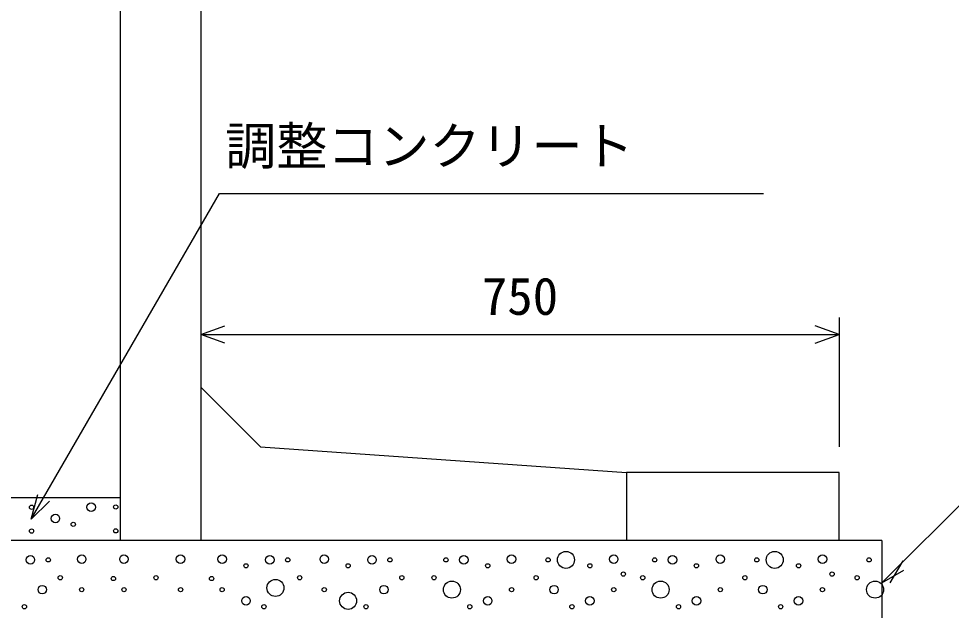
# Model space of a CAD drawing. Units: millimetres, scale not verified. Extents: x -16800 to 16800, y -5940 to 5940.
# Drawn here: x 14431 to 15527, y -1958 to -1263 of the extents above; entities that cross this region are included whole.
import ezdxf
from ezdxf.enums import TextEntityAlignment as Align

# ---------------------------------------------------------------- set-up
doc = ezdxf.new("R2010")
doc.units = ezdxf.units.MM
doc.header["$LTSCALE"] = 20
for name, color, linetype, lineweight in [('0-0_DIM', 7, 'Continuous', 25), ('0-2_HATCH', 6, 'Continuous', 25), ('0-5_OUTLINE', 3, 'Continuous', 25)]:
    doc.layers.add(name, color=color, linetype=linetype, lineweight=lineweight)
doc.styles.add('ＭＳ ゴシック', font='')
doc.styles.get('ＭＳ ゴシック').set_extended_font_data('MS Gothic')

msp = doc.modelspace()

# ---------------------------------------------------------------- linework, layer by layer
at = {"layer": '0-0_DIM'}
for p, q in [((15395, -1614.07), (15395, -1766.04)), ((14645, -1634.07), (15395, -1634.07)), ((15608.65, -1762.38), (15445, -1926.04)), ((14445.74, -1851.04), (14453.5, -1822.06)), ((14445.74, -1851.04), (14466.95, -1829.82)), ((15455, -1926.04), (15470, -1900.06)), ((15445, -1926.04), (15470.98, -1911.04))]:
    msp.add_line(p, q, dxfattribs=at)
for points in [[(14445.74, -1851.04), (14666.85, -1468.06), (15306.05, -1468.06)], [(14673.19, -1644.34), (14645, -1634.07), (14673.19, -1623.81)], [(15366.81, -1644.34), (15395, -1634.07), (15366.81, -1623.81)]]:
    msp.add_lwpolyline(points, dxfattribs=at)
at = {"layer": '0-2_HATCH'}
for centre, radius in [((14446, -1837.01), 2.5), ((14516.09, -1837.01), 5), ((14544.95, -1836.72), 2.5), ((14474.04, -1850.14), 5), ((14446, -1865.02), 2.5), ((14495.07, -1857.14), 2.5), ((14544.95, -1864.74), 2.5), ((14444.66, -1898.86), 5), ((14504.94, -1897.98), 5), ((14554.64, -1897.98), 5), ((14621.11, -1897.98), 5), ((14669.97, -1897.98), 5), ((14726.04, -1898.86), 5), ((14789.97, -1897.98), 5), ((14846.04, -1898.86), 5), ((14953.96, -1898.86), 5), ((15010.03, -1897.98), 5), ((15073.96, -1898.86), 10), ((15130.03, -1897.98), 5), ((15199.18, -1898.86), 5), ((15255.26, -1897.98), 5), ((15319.18, -1898.86), 10), ((15375.26, -1897.98), 5), ((14465.69, -1898.86), 2.5), ((14698.01, -1905.86), 2.5), ((14747.07, -1898.86), 2.5), ((14818.01, -1905.86), 2.5), ((14867.07, -1898.86), 2.5), ((14932.93, -1898.86), 2.5), ((14981.99, -1905.86), 2.5), ((15052.93, -1898.86), 2.5), ((15101.99, -1905.86), 2.5), ((15178.15, -1898.86), 2.5), ((15227.22, -1905.86), 2.5), ((15298.15, -1898.86), 2.5), ((15347.22, -1905.86), 2.5), ((15430.08, -1898.86), 2.5), ((14479.71, -1919.87), 2.5), ((14592.23, -1919.87), 2.5), ((14761.09, -1919.87), 2.5), ((14881.09, -1919.87), 2.5), ((14918.91, -1919.87), 2.5), ((15038.91, -1919.87), 2.5), ((15141.37, -1915.55), 2.5), ((15164.13, -1919.87), 2.5), ((15284.13, -1919.87), 2.5), ((15386.6, -1915.55), 2.5), ((15416.06, -1919.87), 2.5), ((14542.22, -1920.78), 2.5), ((14657.55, -1920.78), 2.5), ((14732.58, -1931.87), 10), ((14939.94, -1933.88), 10), ((15185.16, -1933.88), 10), ((15437.09, -1933.88), 10), ((14458.68, -1933.88), 5), ((14504.94, -1933.88), 2.5), ((14554.64, -1933.88), 2.5), ((14621.11, -1933.88), 2.5), ((14669.97, -1933.88), 2.5), ((14789.97, -1933.88), 2.5), ((14818.01, -1947.01), 10), ((14860.06, -1933.88), 5), ((15010.03, -1933.88), 2.5), ((15059.94, -1933.88), 5), ((15130.03, -1933.88), 2.5), ((15255.26, -1933.88), 2.5), ((15305.16, -1933.88), 5), ((15375.26, -1933.88), 2.5), ((14698.01, -1947.01), 5), ((14981.99, -1947.01), 5), ((15101.99, -1947.01), 5), ((15227.22, -1947.01), 5), ((15347.22, -1947.01), 5), ((14437.65, -1954.01), 2.5), ((14719.03, -1954.01), 2.5), ((14839.03, -1954.01), 2.5), ((14960.97, -1954.01), 2.5), ((15080.97, -1954.01), 2.5), ((15206.19, -1954.01), 2.5), ((15326.19, -1954.01), 2.5)]:
    msp.add_circle(centre, radius, dxfattribs=at)
at = {"layer": '0-5_OUTLINE'}
for p, q in [((14645, -416.04), (14645, -1876.04)), ((14550, -446.04), (14550, -1876.05)), ((14715, -1766.05), (14645, -1696.05)), ((14715, -1766.05), (15145, -1796.05)), ((15145, -1796.05), (15145, -1876.04)), ((15395, -1796.05), (15145, -1796.05)), ((15395, -1876.05), (15395, -1796.05)), ((14550, -1826.04), (14150, -1826.04)), ((15445, -1876.04), (14005, -1876.04)), ((15395, -1876.05), (14550, -1876.05)), ((15445, -1876.04), (15445, -1976.04))]:
    msp.add_line(p, q, dxfattribs=at)

# ---------------------------------------------------------------- texts
at = {"layer": '0-0_DIM', "style": 'ＭＳ ゴシック'}
for s, p in [('調整コンクリート', (14673.56, -1447.55)), ('750', (14975, -1624.07))]:
    msp.add_text(s, height=43.99, dxfattribs=at).set_placement(p, align=Align.BOTTOM_LEFT)

doc.saveas('drawing.dxf')
